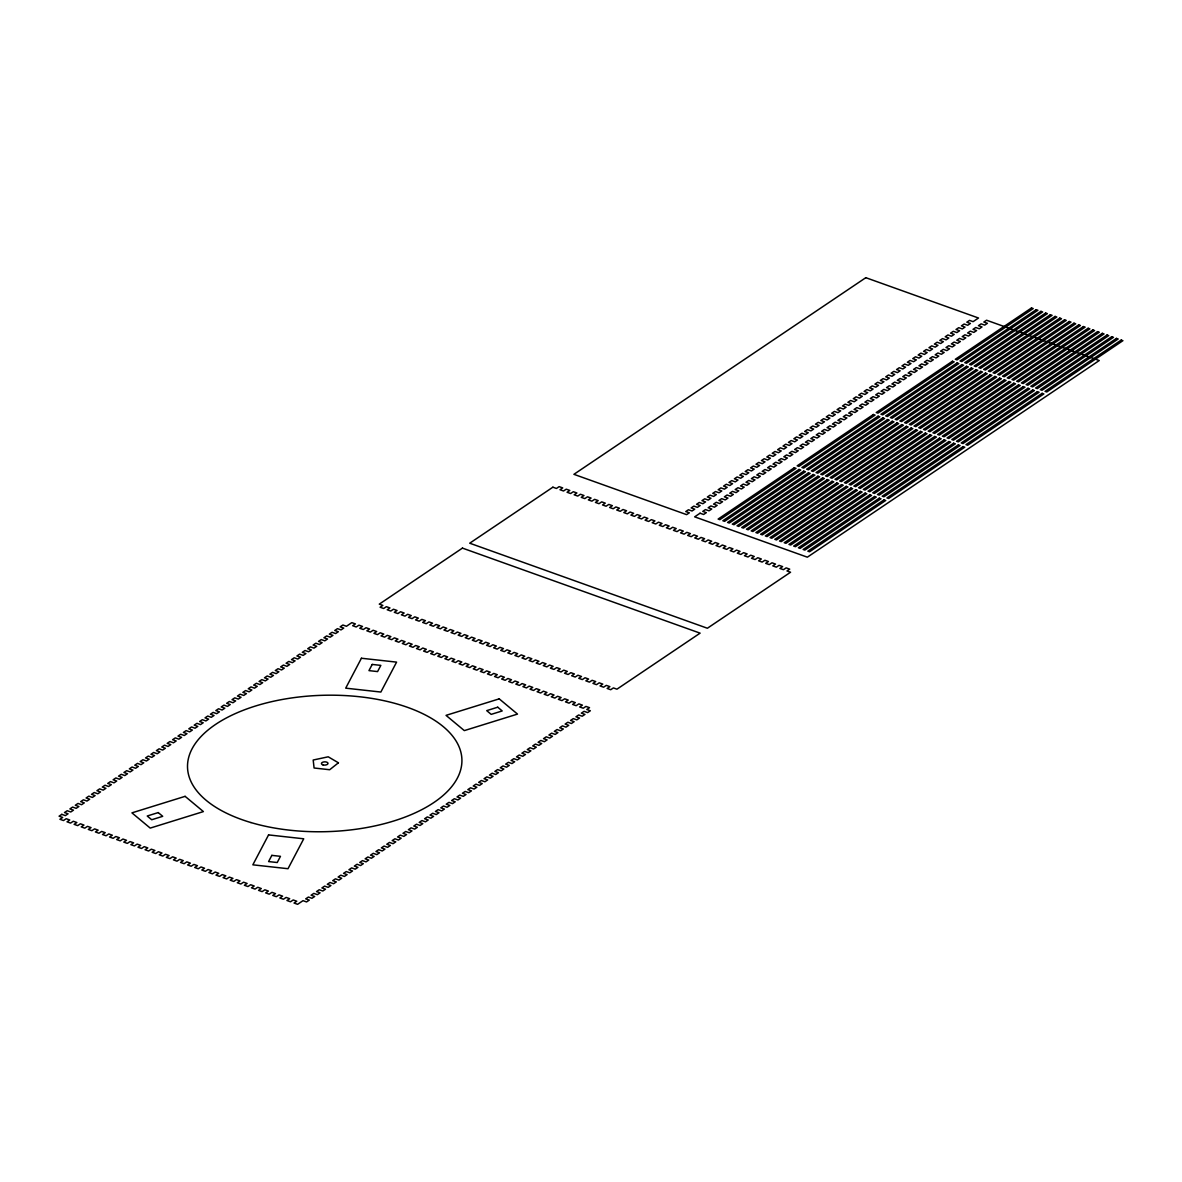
<?xml version="1.0" encoding="UTF-8"?>
<svg xmlns="http://www.w3.org/2000/svg" width="1182" height="1182" viewBox="0 0 1182 1182"><rect width="100%" height="100%" fill="white"/><g stroke="black" fill="none" stroke-linecap="round" stroke-linejoin="round"><path stroke-width="1.5" d="M268.565 834.906L252.845 864.825L288.009 868.711L303.73 838.792L268.565 834.906M361.426 658.241L345.705 688.16L380.855 692.046L396.591 662.127L361.426 658.241M271.845 855.369L268.595 861.575L277.223 862.52L280.474 856.329L271.845 855.369M372.212 664.432L368.961 670.622L377.575 671.583L380.84 665.377L372.212 664.432M338.421 762.804L329.675 769.733L314.087 768.005L313.186 760.026L328.227 756.805L338.421 762.804M61.804 814.354L59.1 816.186L62.646 817.456L59.942 819.274L63.488 820.544L66.192 818.712L69.738 819.983L67.034 821.815L70.58 823.086L73.284 821.254L76.83 822.524L74.126 824.342L77.687 825.612L80.376 823.795L83.937 825.066L81.233 826.883L84.779 828.154L87.483 826.336L91.029 827.607L88.325 829.424L91.871 830.695L94.575 828.878L98.121 830.148L95.417 831.965L98.963 833.236L101.667 831.419L105.213 832.675L102.509 834.507L106.055 835.777L108.759 833.945L112.305 835.216L109.601 837.048L113.147 838.304L115.851 836.487L119.397 837.757L116.693 839.575L120.239 840.845L122.943 839.028L126.489 840.299L123.8 842.116L127.346 843.387L130.05 841.569L133.596 842.84L130.892 844.657L134.438 845.928L137.142 844.111L140.688 845.381L137.984 847.198L141.53 848.469L144.234 846.637L147.78 847.908L145.076 849.74L148.622 851.01L151.326 849.178L154.872 850.449L152.168 852.266L155.714 853.537L158.418 851.72L161.964 852.99L159.26 854.808L162.806 856.078L165.51 854.261L169.056 855.532L166.352 857.349L169.912 858.62L172.602 856.802L176.148 858.073L173.459 859.89L177.005 861.161L179.708 859.344L183.254 860.614L180.55 862.432L184.096 863.702L186.8 861.87L190.346 863.141L187.643 864.973L191.189 866.229L193.892 864.411L197.438 865.682L194.735 867.499L198.28 868.77L200.984 866.953L204.53 868.223L201.827 870.041L205.373 871.311L208.076 869.494L211.622 870.765L208.919 872.582L212.465 873.853L215.168 872.035L218.714 873.306L216.01 875.123L219.571 876.394L222.26 874.577L225.821 875.832L223.117 877.665L226.663 878.935L229.367 877.103L232.913 878.374L230.209 880.191L233.755 881.462L236.459 879.644L240.005 880.915L237.301 882.732L240.847 884.003L243.551 882.186L247.097 883.456L244.393 885.274L247.939 886.544L250.643 884.727L254.189 885.998L251.485 887.815L255.031 889.086L257.735 887.268L261.281 888.539L258.577 890.356L262.123 891.627L264.827 889.795L268.373 891.065L265.684 892.898L269.23 894.168L271.934 892.336L275.48 893.607L272.776 895.424L276.322 896.695L279.026 894.877L282.572 896.148L279.868 897.965L283.414 899.236L286.118 897.419L289.664 898.689L286.96 900.507L290.506 901.777L293.21 899.96L296.756 901.231L294.052 903.048L297.598 904.319L303.006 900.669L306.552 901.94L309.256 900.123L305.71 898.852L308.413 897.035L311.959 898.305L314.663 896.488L311.117 895.217L313.821 893.385L317.367 894.656L320.071 892.838L316.525 891.568L319.229 889.751L322.775 891.021L325.478 889.204L321.932 887.933L324.622 886.116L328.168 887.372L330.871 885.554L327.325 884.284L330.029 882.466L333.575 883.737L336.279 881.92L332.733 880.649L335.437 878.832L338.983 880.102L341.687 878.27L338.141 877L340.844 875.182L344.39 876.453L347.094 874.636L343.548 873.365L346.252 871.548L349.798 872.818L352.502 870.986L348.956 869.716L351.66 867.898L355.206 869.169L357.91 867.352L354.364 866.081L357.053 864.264L360.613 865.534L363.302 863.702L359.756 862.446L362.46 860.614L366.006 861.885L368.71 860.068L365.164 858.797L367.868 856.98L371.414 858.25L374.118 856.433L370.572 855.162L373.276 853.33L376.822 854.601L379.525 852.783L375.979 851.513L378.683 849.695L382.229 850.966L384.933 849.149L381.387 847.878L384.091 846.061L387.637 847.317L390.341 845.499L386.795 844.229L389.484 842.411L393.045 843.682L395.734 841.865L392.188 840.594L394.891 838.777L398.437 840.047L401.141 838.215L397.595 836.945L400.299 835.127L403.845 836.398L406.549 834.581L403.003 833.31L405.707 831.493L409.253 832.763L411.957 830.931L408.411 829.661L411.114 827.843L414.66 829.114L417.364 827.297L413.818 826.026L416.522 824.209L420.068 825.479L422.772 823.647L419.226 822.391L421.93 820.559L425.476 821.83L428.18 820.013L424.619 818.742L427.323 816.925L430.869 818.195L433.572 816.378L430.026 815.107L432.73 813.275L436.276 814.546L438.98 812.728L435.434 811.458L438.138 809.64L441.684 810.911L444.388 809.094L440.842 807.823L443.546 805.991L447.092 807.262L449.795 805.444L446.249 804.174L448.953 802.356L452.499 803.627L455.203 801.81L451.657 800.539L454.361 798.722L457.907 799.978L460.611 798.16L457.05 796.89L459.754 795.072L463.3 796.343L466.003 794.526L462.458 793.255L465.161 791.438L468.707 792.708L471.411 790.876L467.865 789.606L470.569 787.788L474.115 789.059L476.819 787.242L473.273 785.971L475.977 784.154L479.523 785.424L482.226 783.592L478.68 782.336L481.384 780.504L484.93 781.775L487.634 779.957L484.088 778.687L486.792 776.869L490.338 778.14L493.042 776.323L489.496 775.052L492.185 773.22L495.746 774.491L498.435 772.673L494.889 771.403L497.592 769.585L501.138 770.856L503.842 769.039L500.296 767.768L503 765.936L506.546 767.207L509.25 765.389L505.704 764.119L508.408 762.301L511.954 763.572L514.658 761.755L511.112 760.484L513.815 758.667L517.361 759.923L520.065 758.105L516.519 756.835L519.223 755.017L522.769 756.288L525.473 754.471L521.927 753.2L524.616 751.383L528.177 752.653L530.866 750.821L527.32 749.551L530.024 747.733L533.57 749.004L536.273 747.187L532.727 745.916L535.431 744.099L538.977 745.369L541.681 743.537L538.135 742.281L540.839 740.449L544.385 741.72L547.089 739.902L543.543 738.632L546.247 736.814L549.793 738.085L552.496 736.253L548.95 734.997L551.654 733.165L555.2 734.436L557.904 732.618L554.358 731.348L557.062 729.53L560.608 730.801L563.312 728.984L559.751 727.713L562.455 725.881L566.001 727.152L568.705 725.334L565.159 724.064L567.862 722.246L571.408 723.517L574.112 721.7L570.566 720.429L573.27 718.612L576.816 719.868L579.52 718.05L575.974 716.78L578.678 714.962L582.224 716.233L584.927 714.416L581.381 713.145L584.085 711.328L587.631 712.598L590.335 710.766L586.789 709.495L589.493 707.678L585.932 706.408L583.243 708.225L579.682 706.969L582.386 705.137L578.84 703.866L576.136 705.698L572.59 704.428L575.294 702.61L571.748 701.34L569.044 703.157L565.498 701.886L568.202 700.069L564.656 698.798L561.952 700.616L558.406 699.345L561.11 697.528L557.564 696.257L554.86 698.074L551.314 696.804L554.018 694.986L550.472 693.716L547.768 695.533L544.222 694.262L546.926 692.445L543.38 691.175L540.676 693.007L537.13 691.736L539.819 689.904L536.273 688.648L533.57 690.465L530.024 689.195L532.727 687.377L529.181 686.107L526.478 687.924L522.932 686.653L525.635 684.836L522.089 683.565L519.386 685.383L515.84 684.112L518.543 682.295L514.997 681.024L512.294 682.841L508.748 681.571L511.451 679.753L507.905 678.483L505.202 680.3L501.656 679.044L504.359 677.212L500.813 675.941L498.11 677.774L494.564 676.503L497.267 674.671L493.721 673.415L491.018 675.232L487.472 673.962L490.161 672.144L486.615 670.874L483.911 672.691L480.365 671.42L483.069 669.603L479.523 668.332L476.819 670.15L473.273 668.879L475.977 667.062L472.431 665.791L469.727 667.608L466.181 666.338L468.885 664.52L465.339 663.25L462.635 665.082L459.089 663.811L461.793 661.979L458.247 660.708L455.543 662.541L451.997 661.27L454.701 659.453L451.155 658.182L448.451 659.999L444.905 658.729L447.609 656.911L444.048 655.641L441.359 657.458L437.798 656.187L440.502 654.37L436.956 653.099L434.252 654.917L430.706 653.646L433.41 651.829L429.864 650.558L427.16 652.375L423.614 651.105L426.318 649.287L422.772 648.017L420.068 649.849L416.522 648.578L419.226 646.746L415.68 645.49L412.976 647.308L409.43 646.037L412.134 644.22L408.588 642.949L405.884 644.766L402.338 643.496L405.042 641.678L401.496 640.408L398.792 642.225L395.246 640.954L397.935 639.137L394.389 637.866L391.685 639.684L388.139 638.413L390.843 636.596L387.297 635.325L384.593 637.142L381.047 635.886L383.751 634.054L380.205 632.784L377.501 634.616L373.955 633.345L376.659 631.528L373.113 630.257L370.409 632.075L366.863 630.804L369.567 628.987L366.021 627.716L363.317 629.533L359.771 628.263L362.475 626.445L358.929 625.175L356.225 626.992L352.679 625.721L355.383 623.904L351.822 622.633L346.429 626.283L342.883 625.012L340.18 626.829L343.726 628.1L341.022 629.917L337.476 628.647L334.772 630.464L338.318 631.735L335.614 633.552L332.068 632.296L329.364 634.113L332.91 635.384L330.206 637.201L326.66 635.931L323.957 637.748L327.503 639.019L324.799 640.836L321.253 639.565L318.549 641.398L322.095 642.668L319.391 644.486L315.845 643.215L313.141 645.032L316.702 646.303L313.998 648.12L310.452 646.85L307.748 648.682L311.294 649.952L308.591 651.77L305.045 650.499L302.341 652.316L305.887 653.587L303.183 655.404L299.637 654.134L296.933 655.966L300.479 657.222L297.775 659.054L294.229 657.783L291.526 659.6L295.072 660.871L292.368 662.688L288.822 661.418L286.118 663.235L289.664 664.506L286.96 666.338L283.414 665.067L280.71 666.884L284.256 668.155L281.567 669.972L278.006 668.702L275.317 670.519L278.863 671.79L276.16 673.622L272.614 672.351L269.91 674.168L273.456 675.439L270.752 677.256L267.206 675.986L264.502 677.803L268.048 679.074L265.344 680.891L261.798 679.635L259.094 681.453L262.64 682.723L259.937 684.541L256.391 683.27L253.687 685.087L257.233 686.358L254.529 688.175L250.983 686.905L248.279 688.737L251.825 690.007L249.136 691.825L245.575 690.554L242.886 692.371L246.432 693.642L243.728 695.459L240.182 694.189L237.479 696.021L241.025 697.277L238.321 699.109L234.775 697.838L232.071 699.655L235.617 700.926L232.913 702.743L229.367 701.473L226.663 703.29L230.209 704.561L227.505 706.393L223.959 705.122L221.256 706.939L224.802 708.21L222.098 710.027L218.552 708.757L215.848 710.574L219.394 711.845L216.69 713.677L213.144 712.406L210.455 714.223L214.001 715.494L211.297 717.311L207.751 716.041L205.047 717.858L208.593 719.129L205.89 720.946L202.344 719.69L199.64 721.508L203.186 722.778L200.482 724.596L196.936 723.325L194.232 725.142L197.778 726.413L195.074 728.23L191.528 726.96L188.825 728.792L192.37 730.062L189.667 731.88L186.121 730.609L183.417 732.426L186.963 733.697L184.259 735.514L180.713 734.244L178.009 736.076L181.57 737.346L178.866 739.164L175.32 737.893L172.616 739.71L176.162 740.981L173.459 742.798L169.912 741.528L167.209 743.36L170.755 744.616L168.051 746.448L164.505 745.177L161.801 746.994L165.347 748.265L162.643 750.082L159.097 748.812L156.393 750.629L159.939 751.9L157.236 753.732L153.69 752.461L150.986 754.279L154.532 755.549L151.828 757.367L148.282 756.096L145.578 757.913L149.139 759.184L146.435 761.001L142.889 759.745L140.185 761.563L143.731 762.833L141.027 764.651L137.481 763.38L134.778 765.197L138.324 766.468L135.62 768.285L132.074 767.015L129.37 768.847L132.916 770.117L130.212 771.935L126.666 770.664L123.962 772.481L127.508 773.752L124.804 775.569L121.258 774.299L118.555 776.131L122.101 777.401L119.397 779.219L115.851 777.948L113.147 779.765L116.693 781.036L114.004 782.853L110.443 781.583L107.754 783.415L111.3 784.671L108.596 786.503L105.05 785.232L102.346 787.049L105.892 788.32L103.189 790.137L99.643 788.867L96.939 790.684L100.485 791.955L97.781 793.787L94.235 792.516L91.531 794.334L95.077 795.604L92.373 797.422L88.827 796.151L86.123 797.968L89.669 799.239L86.966 801.056L83.42 799.8L80.716 801.618L84.262 802.888L81.573 804.706L78.012 803.435L75.323 805.252L78.869 806.523L76.165 808.34L72.619 807.07L69.915 808.902L73.461 810.172L70.757 811.99L67.211 810.719L64.508 812.536L68.054 813.807L65.35 815.624L61.804 814.354M462.443 548.108L379.289 604.135L382.835 605.406L380.131 607.223L383.677 608.494L386.381 606.676L389.927 607.947L387.223 609.764L390.769 611.035L393.473 609.218L397.019 610.488L394.33 612.306L397.876 613.576L400.58 611.744L404.126 613.015L401.422 614.847L404.968 616.118L407.672 614.285L411.218 615.556L408.514 617.373L412.06 618.644L414.764 616.827L418.31 618.097L415.606 619.915L419.152 621.185L421.856 619.368L425.402 620.639L422.698 622.456L426.244 623.727L428.948 621.909L432.494 623.18L429.79 624.997L433.336 626.268L436.04 624.451L439.586 625.721L436.882 627.539L440.443 628.809L443.132 626.977L446.693 628.248L443.989 630.08L447.535 631.336L450.239 629.518L453.785 630.789L451.081 632.606L454.627 633.877L457.331 632.06L460.877 633.33L458.173 635.148L461.719 636.418L464.423 634.601L467.969 635.872L465.265 637.689L468.811 638.96L471.515 637.142L475.061 638.413L472.357 640.23L475.903 641.501L478.607 639.684L482.153 640.94L479.449 642.772L482.995 644.042L485.699 642.21L489.245 643.481L486.556 645.298L490.102 646.569L492.805 644.751L496.351 646.022L493.648 647.839L497.194 649.11L499.897 647.293L503.443 648.563L500.74 650.381L504.286 651.651L506.989 649.834L510.535 651.105L507.832 652.922L511.378 654.193L514.081 652.375L517.627 653.646L514.924 655.463L518.47 656.734L521.173 654.902L524.719 656.173L522.016 658.005L525.562 659.275L528.265 657.443L531.811 658.714L529.108 660.531L532.668 661.802L535.357 659.984L538.918 661.255L536.214 663.072L539.76 664.343L542.464 662.526L546.01 663.796L543.306 665.614L546.852 666.884L549.556 665.067L553.102 666.338L550.398 668.155L553.944 669.426L556.648 667.608L560.194 668.864L557.49 670.696L561.036 671.967L563.74 670.135L567.286 671.406L564.582 673.238L568.128 674.494L570.832 672.676L574.378 673.947L571.674 675.764L575.22 677.035L577.924 675.217L581.47 676.488L578.781 678.305L582.327 679.576L585.031 677.759L588.577 679.029L585.873 680.847L589.419 682.117L592.123 680.3L595.669 681.571L592.965 683.388L596.511 684.659L599.215 682.827L602.761 684.097L600.057 685.929L603.603 687.2L606.307 685.368L609.853 686.639L607.149 688.456L610.695 689.727L613.399 687.909L616.945 689.18L700.099 633.153L462.443 548.108M552.88 487.191L469.727 543.203L707.383 628.248L790.551 572.236L786.99 570.965L789.694 569.148L786.148 567.877L783.444 569.694L779.898 568.424L782.602 566.606L779.056 565.336L776.352 567.153L772.806 565.883L775.51 564.065L771.964 562.795L769.26 564.612L765.714 563.341L768.418 561.524L764.872 560.253L762.168 562.085L758.622 560.815L761.326 558.983L757.78 557.712L755.076 559.544L751.53 558.273L754.234 556.456L750.688 555.185L747.984 557.003L744.438 555.732L747.127 553.915L743.581 552.644L740.878 554.461L737.332 553.191L740.035 551.373L736.489 550.103L733.786 551.92L730.24 550.649L732.943 548.832L729.397 547.562L726.694 549.379L723.148 548.123L725.851 546.291L722.305 545.02L719.602 546.852L716.056 545.582L718.759 543.75L715.213 542.494L712.51 544.311L708.964 543.04L711.667 541.223L708.121 539.952L705.418 541.77L701.872 540.499L704.575 538.682L701.015 537.411L698.326 539.228L694.765 537.958L697.469 536.14L693.923 534.87L691.219 536.687L687.673 535.416L690.377 533.599L686.831 532.328L684.127 534.146L680.581 532.89L683.285 531.058L679.739 529.787L677.035 531.619L673.489 530.349L676.193 528.531L672.647 527.261L669.943 529.078L666.397 527.807L669.101 525.99L665.555 524.719L662.851 526.537L659.305 525.266L662.009 523.449L658.463 522.178L655.759 523.995L652.213 522.725L654.917 520.907L651.356 519.637L648.667 521.454L645.106 520.183L647.81 518.366L644.264 517.095L641.56 518.928L638.014 517.657L640.718 515.825L637.172 514.569L634.468 516.386L630.922 515.116L633.626 513.298L630.08 512.028L627.376 513.845L623.83 512.574L626.534 510.757L622.988 509.486L620.284 511.304L616.738 510.033L619.442 508.216L615.896 506.945L613.192 508.762L609.646 507.492L612.35 505.674L608.804 504.404L606.1 506.221L602.554 504.965L605.243 503.133L601.697 501.862L598.993 503.695L595.447 502.424L598.151 500.592L594.605 499.336L591.901 501.153L588.355 499.883L591.059 498.065L587.513 496.795L584.809 498.612L581.263 497.341L583.967 495.524L580.421 494.253L577.717 496.071L574.171 494.8L576.875 492.983L573.329 491.712L570.625 493.529L567.079 492.259L569.783 490.441L566.237 489.171L563.533 491.003L559.987 489.732L562.691 487.9L559.13 486.629L556.441 488.462L552.88 487.191M865.815 277.681L573.92 474.322L686.609 514.643L689.313 512.825L685.767 511.555L688.471 509.738L692.017 511.008L694.721 509.176L691.175 507.92L693.878 506.088L697.424 507.359L700.128 505.541L696.582 504.271L699.286 502.453L702.832 503.724L705.536 501.907L701.99 500.636L704.694 498.804L708.24 500.075L710.943 498.257L707.397 496.987L710.087 495.169L713.647 496.44L716.336 494.623L712.79 493.352L715.494 491.535L719.04 492.791L721.744 490.973L718.198 489.703L720.902 487.885L724.448 489.156L727.152 487.339L723.606 486.068L726.309 484.251L729.855 485.521L732.559 483.689L729.013 482.419L731.717 480.601L735.263 481.872L737.967 480.055L734.421 478.784L737.125 476.967L740.671 478.237L743.375 476.405L739.829 475.134L742.518 473.317L746.078 474.588L748.767 472.77L745.221 471.5L747.925 469.682L751.471 470.953L754.175 469.121L750.629 467.865L753.333 466.033L756.879 467.304L759.583 465.486L756.037 464.216L758.741 462.398L762.287 463.669L764.99 461.852L761.444 460.581L764.148 458.749L767.694 460.02L770.398 458.202L766.852 456.932L769.556 455.114L773.102 456.385L775.806 454.568L772.26 453.297L774.964 451.465L778.51 452.736L781.199 450.918L777.653 449.648L780.356 447.83L783.902 449.101L786.606 447.284L783.06 446.013L785.764 444.196L789.31 445.451L792.014 443.634L788.468 442.363L791.172 440.546L794.718 441.817L797.422 440L793.876 438.729L796.579 436.912L800.125 438.182L802.829 436.35L799.283 435.079L801.987 433.262L805.533 434.533L808.237 432.715L804.691 431.445L807.395 429.627L810.941 430.898L813.644 429.066L810.084 427.81L812.788 425.978L816.334 427.249L819.037 425.431L815.491 424.161L818.195 422.343L821.741 423.614L824.445 421.797L820.899 420.526L823.603 418.694L827.149 419.965L829.853 418.147L826.307 416.877L829.01 415.059L832.556 416.33L835.26 414.513L831.714 413.242L834.418 411.41L837.964 412.681L840.668 410.863L837.122 409.593L839.826 407.775L843.372 409.046L846.076 407.229L842.515 405.958L845.219 404.141L848.765 405.396L851.468 403.579L847.922 402.308L850.626 400.491L854.172 401.762L856.876 399.944L853.33 398.674L856.034 396.857L859.58 398.127L862.284 396.295L858.738 395.024L861.442 393.207L864.988 394.478L867.691 392.66L864.145 391.39L866.849 389.572L870.395 390.843L873.099 389.011L869.553 387.755L872.257 385.923L875.803 387.194L878.507 385.376L874.961 384.106L877.65 382.288L881.211 383.559L883.9 381.742L880.354 380.471L883.057 378.639L886.603 379.91L889.307 378.092L885.761 376.822L888.465 375.004L892.011 376.275L894.715 374.458L891.169 373.187L893.873 371.355L897.419 372.625L900.123 370.808L896.577 369.538L899.28 367.72L902.826 368.991L905.53 367.174L901.984 365.903L904.688 364.086L908.234 365.341L910.938 363.524L907.392 362.253L910.081 360.436L913.642 361.707L916.331 359.889L912.785 358.619L915.489 356.801L919.035 358.072L921.738 356.24L918.192 354.969L920.896 353.152L924.442 354.423L927.146 352.605L923.6 351.335L926.304 349.517L929.85 350.788L932.554 348.956L929.008 347.685L931.712 345.868L935.258 347.139L937.961 345.321L934.415 344.051L937.119 342.233L940.665 343.504L943.369 341.672L939.823 340.416L942.527 338.584L946.073 339.855L948.777 338.037L945.216 336.767L947.92 334.949L951.466 336.22L954.169 334.403L950.624 333.132L953.327 331.3L956.873 332.57L959.577 330.753L956.031 329.483L958.735 327.665L962.281 328.936L964.985 327.119L961.439 325.848L964.143 324.031L967.689 325.286L970.392 323.469L966.846 322.198L969.55 320.381L973.096 321.652L978.504 318.017L865.815 277.681M700.069 513.21L694.661 516.844L807.35 557.18L1099.245 360.54L986.556 320.219L983.852 322.036L987.398 323.307L984.695 325.124L981.149 323.853L978.445 325.671L981.991 326.941L979.287 328.773L975.741 327.503L973.037 329.32L976.583 330.591L973.879 332.408L970.333 331.137L967.63 332.955L971.176 334.225L968.472 336.057L964.926 334.787L962.222 336.604L965.768 337.875L963.064 339.692L959.518 338.421L956.814 340.239L960.36 341.509L957.671 343.327L954.11 342.071L951.421 343.888L954.967 345.159L952.264 346.976L948.718 345.705L946.014 347.523L949.56 348.793L946.856 350.611L943.31 349.34L940.606 351.172L944.152 352.443L941.448 354.26L937.902 352.99L935.198 354.807L938.744 356.077L936.041 357.895L932.495 356.624L929.791 358.456L933.337 359.727L930.633 361.544L927.087 360.274L924.383 362.091L927.929 363.362L925.24 365.179L921.679 363.908L918.99 365.74L922.536 366.996L919.832 368.828L916.286 367.558L913.583 369.375L917.129 370.646L914.425 372.463L910.879 371.192L908.175 373.01L911.721 374.28L909.017 376.112L905.471 374.842L902.767 376.659L906.313 377.93L903.609 379.747L900.063 378.476L897.36 380.294L900.906 381.564L898.202 383.382L894.656 382.126L891.952 383.943L895.498 385.214L892.794 387.031L889.248 385.76L886.544 387.578L890.105 388.848L887.401 390.666L883.855 389.395L881.151 391.227L884.697 392.498L881.994 394.315L878.448 393.045L875.744 394.862L879.29 396.133L876.586 397.95L873.04 396.679L870.336 398.511L873.882 399.782L871.178 401.599L867.632 400.329L864.928 402.146L868.474 403.417L865.771 405.234L862.225 403.963L859.521 405.795L863.067 407.051L860.363 408.883L856.817 407.613L854.113 409.43L857.674 410.701L854.97 412.518L851.424 411.247L848.72 413.065L852.266 414.335L849.562 416.167L846.017 414.897L843.313 416.714L846.859 417.985L844.155 419.802L840.609 418.531L837.905 420.349L841.451 421.619L838.747 423.452L835.201 422.181L832.497 423.998L836.043 425.269L833.34 427.086L829.794 425.815L827.09 427.633L830.636 428.903L827.932 430.721L824.386 429.465L821.682 431.282L825.228 432.553L822.539 434.37L818.978 433.1L816.289 434.917L819.835 436.188L817.131 438.005L813.585 436.734L810.882 438.566L814.428 439.837L811.724 441.654L808.178 440.384L805.474 442.201L809.02 443.472L806.316 445.289L802.77 444.018L800.066 445.85L803.612 447.106L800.908 448.938L797.362 447.668L794.659 449.485L798.205 450.756L795.501 452.573L791.955 451.302L789.251 453.12L792.797 454.39L790.108 456.222L786.547 454.952L783.858 456.769L787.404 458.04L784.7 459.857L781.154 458.586L778.45 460.404L781.996 461.674L779.293 463.507L775.747 462.236L773.043 464.053L776.589 465.324L773.885 467.141L770.339 465.871L767.635 467.688L771.181 468.958L768.477 470.776L764.931 469.52L762.227 471.337L765.773 472.608L763.07 474.425L759.524 473.155L756.82 474.972L760.366 476.243L757.662 478.06L754.116 476.789L751.427 478.621L754.973 479.892L752.269 481.709L748.723 480.439L746.019 482.256L749.565 483.527L746.861 485.344L743.315 484.073L740.612 485.905L744.158 487.161L741.454 488.993L737.908 487.723L735.204 489.54L738.75 490.811L736.046 492.628L732.5 491.357L729.796 493.175L733.342 494.445L730.639 496.277L727.093 495.007L724.389 496.824L727.935 498.095L725.231 499.912L721.685 498.641L718.981 500.459L722.542 501.729L719.838 503.562L716.292 502.291L713.588 504.108L717.134 505.379L714.43 507.196L710.884 505.926L708.181 507.743L711.727 509.014L709.023 510.831L705.477 509.575L702.773 511.392L706.319 512.663L703.615 514.48L700.069 513.21M794.289 467.762L718.139 519.061L719.838 519.666L795.988 468.368L794.289 467.762M873.365 414.498L797.2 465.797L798.899 466.402L875.049 415.104L873.365 414.498M952.426 361.234L876.261 412.533L877.96 413.139L954.125 361.84L952.426 361.234M1031.487 307.97L955.322 359.269L957.021 359.889L1033.186 308.576L1031.487 307.97M799.017 469.446L722.867 520.745L724.566 521.365L800.716 470.052L799.017 469.446M878.078 416.182L801.928 467.496L803.627 468.102L879.777 416.788L878.078 416.182M957.139 362.918L880.989 414.232L882.688 414.838L958.838 363.539L957.139 362.918M1036.2 309.669L960.05 360.968L961.749 361.574L1037.899 310.275L1036.2 309.669M803.745 471.145L727.595 522.444L729.279 523.05L805.444 471.751L803.745 471.145M882.806 417.881L806.656 469.18L808.355 469.786L884.505 418.487L882.806 417.881M961.867 364.617L885.717 415.916L887.416 416.522L963.566 365.223L961.867 364.617M1040.928 311.354L964.778 362.652L966.477 363.258L1042.627 311.959L1040.928 311.354M808.458 472.83L732.308 524.128L734.007 524.734L810.158 473.435L808.458 472.83M887.519 419.566L811.369 470.864L813.068 471.47L889.219 420.171L887.519 419.566M966.581 366.302L890.43 417.601L892.129 418.221L968.28 366.908L966.581 366.302M1045.642 313.038L969.491 364.351L971.19 364.957L1047.341 313.644L1045.642 313.038M813.186 474.514L737.036 525.813L738.735 526.433L814.886 475.12L813.186 474.514M892.247 421.25L816.097 472.564L817.796 473.169L893.947 421.871L892.247 421.25M971.308 368.001L895.158 419.3L896.857 419.906L973.008 368.607L971.308 368.001M1050.37 314.737L974.219 366.036L975.918 366.642L1052.069 315.343L1050.37 314.737M817.9 476.213L741.749 527.512L743.448 528.118L819.599 476.819L817.9 476.213M896.975 422.949L820.81 474.248L822.509 474.854L898.66 423.555L896.975 422.949M976.037 369.685L899.871 420.984L901.571 421.59L977.736 370.291L976.037 369.685M1055.098 316.421L978.932 367.72L980.632 368.326L1056.797 317.027L1055.098 316.421M822.628 477.897L746.477 529.196L748.176 529.802L824.327 478.503L822.628 477.897M901.689 424.633L825.538 475.932L827.237 476.553L903.388 425.239L901.689 424.633M980.75 371.37L904.599 422.683L906.298 423.289L982.449 371.975L980.75 371.37M1059.811 318.106L983.66 369.419L985.36 370.025L1061.51 318.726L1059.811 318.106M827.356 479.582L751.205 530.895L752.89 531.501L829.055 480.202L827.356 479.582M906.417 426.333L830.266 477.631L831.965 478.237L908.116 426.938L906.417 426.333M985.478 373.069L909.327 424.368L911.027 424.973L987.177 373.675L985.478 373.069M1064.539 319.805L988.388 371.104L990.088 371.709L1066.238 320.411L1064.539 319.805M832.069 481.281L755.919 532.58L757.618 533.185L833.768 481.887L832.069 481.281M911.13 428.017L834.98 479.316L836.679 479.922L912.829 428.623L911.13 428.017M990.191 374.753L914.041 426.052L915.74 426.658L991.89 375.359L990.191 374.753M1069.252 321.489L993.102 372.788L994.801 373.409L1070.951 322.095L1069.252 321.489M836.797 482.965L760.647 534.264L762.346 534.87L838.496 483.571L836.797 482.965M915.858 429.701L839.708 481L841.407 481.621L917.557 430.307L915.858 429.701M994.919 376.437L918.769 427.751L920.468 428.357L996.618 377.058L994.919 376.437M1073.98 323.188L997.83 374.487L999.529 375.093L1075.679 323.794L1073.98 323.188M841.525 484.65L765.36 535.963L767.059 536.569L843.209 485.27L841.525 484.65M920.586 431.4L844.421 482.699L846.12 483.305L922.27 432.006L920.586 431.4M999.647 378.137L923.482 429.435L925.181 430.041L1001.346 378.742L999.647 378.137M1078.708 324.873L1002.543 376.171L1004.242 376.777L1080.407 325.478L1078.708 324.873M846.238 486.349L770.088 537.647L771.787 538.253L847.937 486.954L846.238 486.349M925.299 433.085L849.149 484.384L850.848 484.989L926.998 433.691L925.299 433.085M1004.36 379.821L928.21 431.12L929.909 431.726L1006.059 380.427L1004.36 379.821M1083.421 326.557L1007.271 377.871L1008.97 378.476L1085.12 327.163L1083.421 326.557M850.966 488.033L774.816 539.332L776.5 539.952L852.665 488.639L850.966 488.033M930.027 434.769L853.877 486.083L855.576 486.688L931.726 435.375L930.027 434.769M1009.088 381.52L932.938 432.819L934.637 433.425L1010.787 382.126L1009.088 381.52M1088.149 328.256L1011.999 379.555L1013.698 380.161L1089.848 328.862L1088.149 328.256M855.679 489.732L779.529 541.031L781.228 541.637L857.378 490.338L855.679 489.732M934.74 436.468L858.59 487.767L860.289 488.373L936.439 437.074L934.74 436.468M1013.801 383.204L937.651 434.503L939.35 435.109L1015.501 383.81L1013.801 383.204M1092.862 329.941L1016.712 381.239L1018.411 381.845L1094.562 330.546L1092.862 329.941M860.407 491.417L784.257 542.715L785.956 543.321L862.106 492.022L860.407 491.417M939.468 438.153L863.318 489.451L865.017 490.057L941.168 438.758L939.468 438.153M1018.529 384.889L942.379 436.188L944.078 436.808L1020.229 385.495L1018.529 384.889M1097.59 331.625L1021.44 382.938L1023.139 383.544L1099.29 332.245L1097.59 331.625M865.135 493.101L788.97 544.414L790.669 545.02L866.82 493.707L865.135 493.101M944.196 439.837L868.031 491.151L869.73 491.756L945.881 440.458L944.196 439.837M1023.257 386.588L947.092 437.887L948.791 438.492L1024.957 387.194L1023.257 386.588M1102.318 333.324L1026.153 384.623L1027.852 385.229L1104.018 333.93L1102.318 333.324M869.849 494.8L793.698 546.099L795.397 546.705L871.548 495.406L869.849 494.8M948.91 441.536L872.759 492.835L874.458 493.441L950.609 442.142L948.91 441.536M1027.971 388.272L951.82 439.571L953.519 440.177L1029.67 388.878L1027.971 388.272M1107.032 335.008L1030.881 386.307L1032.58 386.913L1108.731 335.614L1107.032 335.008M874.577 496.484L798.426 547.783L800.111 548.389L876.276 497.09L874.577 496.484M953.638 443.22L877.487 494.519L879.186 495.14L955.337 443.826L953.638 443.22M1032.699 389.957L956.548 441.27L958.247 441.876L1034.398 390.562L1032.699 389.957M1111.76 336.693L1035.609 388.006L1037.308 388.612L1113.459 337.313L1111.76 336.693M879.29 498.169L803.139 549.482L804.839 550.088L880.989 498.789L879.29 498.169M958.351 444.92L882.2 496.218L883.9 496.824L960.05 445.525L958.351 444.92M1037.412 391.656L961.262 442.955L962.961 443.56L1039.111 392.261L1037.412 391.656M1116.473 338.392L1040.323 389.691L1042.022 390.296L1118.172 338.998L1116.473 338.392M884.018 499.868L807.867 551.167L809.567 551.772L885.717 500.474L884.018 499.868M963.079 446.604L886.928 497.903L888.628 498.508L964.778 447.21L963.079 446.604M1042.14 393.34L965.989 444.639L967.689 445.245L1043.839 393.946L1042.14 393.34M1121.201 340.076L1045.051 391.375L1046.75 391.996L1122.9 340.682L1121.201 340.076M185.116 796.343L131.926 812.861L150.217 828.094L203.407 811.591L185.116 796.343M499.218 698.858L446.028 715.361L464.319 730.609L517.509 714.091L499.218 698.858M158.24 812.581L147.218 816.008L151.71 819.747L162.717 816.319L158.24 812.581M497.725 707.205L486.703 710.633L491.195 714.371L502.202 710.943L497.725 707.205M250.924 822.554A137.26 68.216 -1.6 0 0 461.793 763.602A137.26 68.216 -1.6 0 0 261.429 704.265A137.26 68.216 -1.6 0 0 250.924 822.554M323.041 764.917A3.295 1.64 -1.6 0 0 328.005 763.424A3.295 1.64 -1.6 0 0 323.1 762.08A3.295 1.64 -1.6 0 0 323.041 764.917"/></g></svg>
